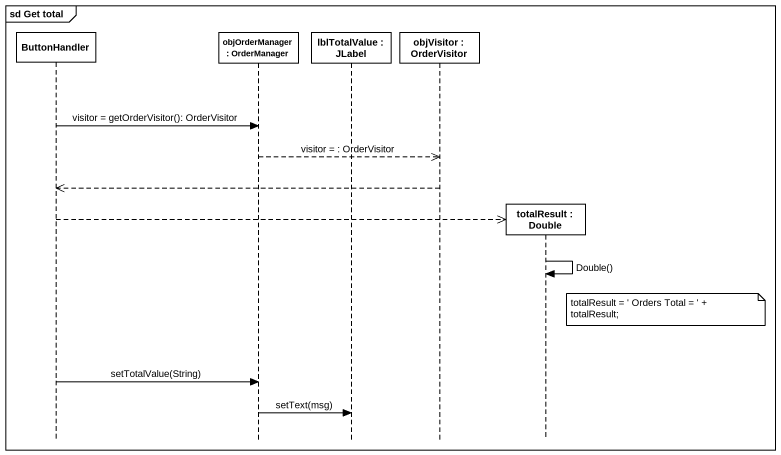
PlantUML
@startuml
mainframe sd Get total
hide footbox
participant ButtonHandler
participant "objOrderManager : OrderManager" as objOrderManager
participant "lblTotalValue : JLabel" as lblTotalValue
participant "objVisitor : OrderVisitor" as objVisitor
participant "totalResult : Double" as totalResult

ButtonHandler -> objOrderManager : visitor = getOrderVisitor(): OrderVisitor
objOrderManager -->> objVisitor : visitor = : OrderVisitor
objVisitor -->> ButtonHandler
ButtonHandler -->> totalResult **
totalResult -> totalResult : Double()
note right of totalResult : totalResult = ' Orders Total = ' + totalResult;
ButtonHandler -> objOrderManager : setTotalValue(String)
objOrderManager -> lblTotalValue : setText(msg)
@enduml
